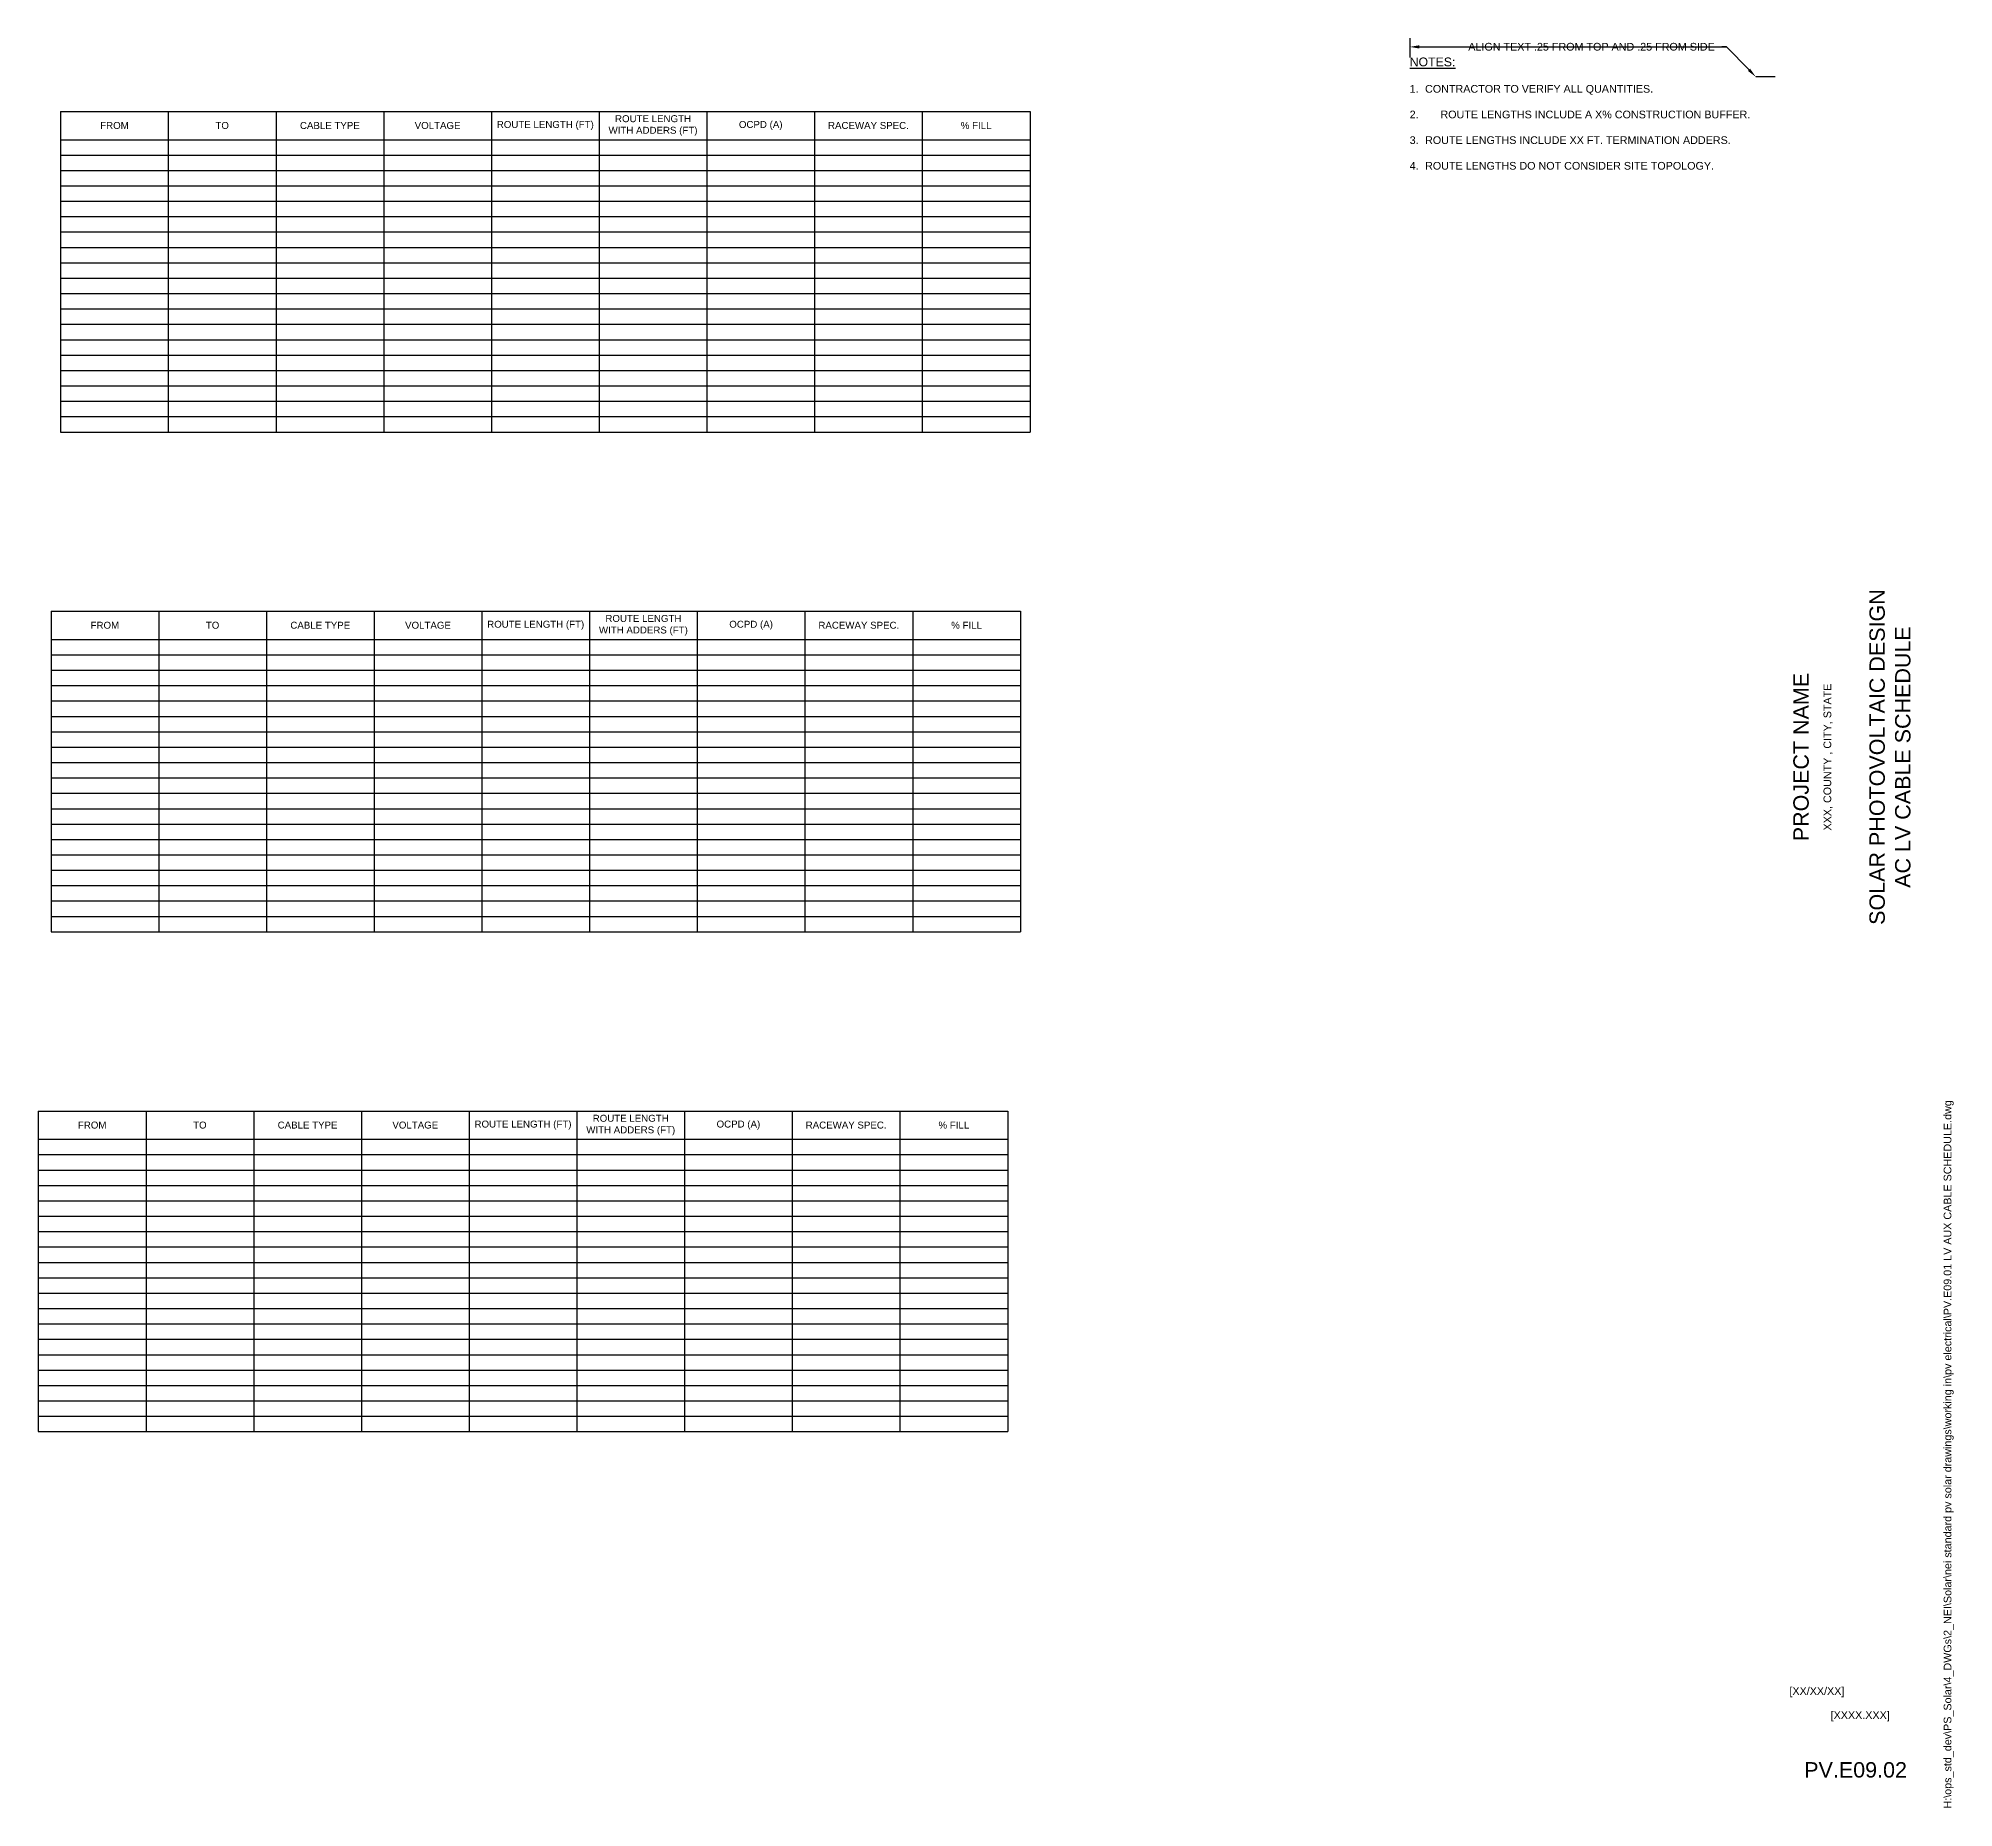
# Paper-space layout 'PV.E09.01 LV AUX CABLE SCHEDULE' of a CAD drawing. Header units: inches. Extents: x 9.8 to 34.7, y 0 to 23.
import ezdxf
from ezdxf import colors
from ezdxf.entities.mleader import LeaderData, LeaderLine
from ezdxf.enums import TextEntityAlignment as Align
from ezdxf.math import Vec2, Vec3

# ---------------------------------------------------------------- set-up
doc = ezdxf.new("R2010")
doc.units = ezdxf.units.IN
doc.header["$MEASUREMENT"] = 0
doc.layers.add('G-ANNO-TEXT', color=1, linetype='Continuous')
doc.layers.add('G-ANNO-TTBL', color=1, linetype='Continuous')
doc.layers.add('G-NPLT', color=67, linetype='Continuous', plot=False)
doc.styles.add('NEI-A', font='arial.ttf')

# ---------------------------------------------------------------- blocks, each defined once
blk = doc.blocks.new('*A6')
at = {"color": 7, "linetype": 'Continuous', "ltscale": 0.083333}
for points in [[(0, 0), (0, -4.167)], [(0, 0), (12.6, 0)], [(1.4, 0), (1.4, -4.167)], [(2.8, 0), (2.8, -4.167)], [(4.2, 0), (4.2, -4.167)], [(5.6, 0), (5.6, -4.167)], [(7, 0), (7, -4.167)], [(8.4, 0), (8.4, -4.167)], [(9.8, 0), (9.8, -4.167)], [(11.2, 0), (11.2, -4.167)], [(12.6, 0), (12.6, -4.167)], [(0, -0.367), (12.6, -0.367)], [(0, -0.567), (12.6, -0.567)], [(0, -0.767), (12.6, -0.767)], [(0, -0.967), (12.6, -0.967)], [(0, -1.167), (12.6, -1.167)], [(0, -1.367), (12.6, -1.367)], [(0, -1.567), (12.6, -1.567)], [(0, -1.767), (12.6, -1.767)], [(0, -1.967), (12.6, -1.967)], [(0, -2.167), (12.6, -2.167)], [(0, -2.367), (12.6, -2.367)], [(0, -2.567), (12.6, -2.567)], [(0, -2.767), (12.6, -2.767)], [(0, -2.967), (12.6, -2.967)], [(0, -3.167), (12.6, -3.167)], [(0, -3.367), (12.6, -3.367)], [(0, -3.567), (12.6, -3.567)], [(0, -3.767), (12.6, -3.767)], [(0, -3.967), (12.6, -3.967)], [(0, -4.167), (12.6, -4.167)]]:
    blk.add_lwpolyline(points, dxfattribs=at)
at = {"color": 7, "char_height": 0.09028, "width": 1.31667, "attachment_point": 5, "style": 'NEI-A'}
for s, insert in [('\\fArial|b0|i0|c0|p34;FROM', (0.7, -0.183)), ('\\fArial|b0|i0|c0|p34;TO', (2.1, -0.183)), ('\\fArial|b0|i0|c0|p34;CABLE TYPE', (3.5, -0.183)), ('\\fArial|b0|i0|c0|p34;VOLTAGE', (4.9, -0.183)), ('\\fArial|b0|i0|c0|p34;ROUTE LENGTH (FT)', (6.3, -0.183)), ('\\fArial|b0|i0|c0|p34;ROUTE LENGTH WITH ADDERS (FT)', (7.7, -0.183)), ('\\fArial|b0|i0|c0|p34;OCPD (A)', (9.1, -0.183)), ('\\fArial|b0|i0|c0|p34;RACEWAY SPEC.', (10.5, -0.183)), ('\\fArial|b0|i0|c0|p34;% FILL', (11.9, -0.183))]:
    blk.add_mtext(s, dxfattribs=dict(at, insert=insert))
blk = doc.blocks.new('*A5')
at = {"color": 7, "linetype": 'Continuous', "ltscale": 0.083333}
for points in [[(0, 0), (0, -4.167)], [(0, 0), (12.6, 0)], [(1.4, 0), (1.4, -4.167)], [(2.8, 0), (2.8, -4.167)], [(4.2, 0), (4.2, -4.167)], [(5.6, 0), (5.6, -4.167)], [(7, 0), (7, -4.167)], [(8.4, 0), (8.4, -4.167)], [(9.8, 0), (9.8, -4.167)], [(11.2, 0), (11.2, -4.167)], [(12.6, 0), (12.6, -4.167)], [(0, -0.367), (12.6, -0.367)], [(0, -0.567), (12.6, -0.567)], [(0, -0.767), (12.6, -0.767)], [(0, -0.967), (12.6, -0.967)], [(0, -1.167), (12.6, -1.167)], [(0, -1.367), (12.6, -1.367)], [(0, -1.567), (12.6, -1.567)], [(0, -1.767), (12.6, -1.767)], [(0, -1.967), (12.6, -1.967)], [(0, -2.167), (12.6, -2.167)], [(0, -2.367), (12.6, -2.367)], [(0, -2.567), (12.6, -2.567)], [(0, -2.767), (12.6, -2.767)], [(0, -2.967), (12.6, -2.967)], [(0, -3.167), (12.6, -3.167)], [(0, -3.367), (12.6, -3.367)], [(0, -3.567), (12.6, -3.567)], [(0, -3.767), (12.6, -3.767)], [(0, -3.967), (12.6, -3.967)], [(0, -4.167), (12.6, -4.167)]]:
    blk.add_lwpolyline(points, dxfattribs=at)
at = {"color": 7, "char_height": 0.09028, "width": 1.31667, "attachment_point": 5, "style": 'NEI-A'}
for s, insert in [('\\fArial|b0|i0|c0|p34;FROM', (0.7, -0.183)), ('\\fArial|b0|i0|c0|p34;TO', (2.1, -0.183)), ('\\fArial|b0|i0|c0|p34;CABLE TYPE', (3.5, -0.183)), ('\\fArial|b0|i0|c0|p34;VOLTAGE', (4.9, -0.183)), ('\\fArial|b0|i0|c0|p34;ROUTE LENGTH (FT)', (6.3, -0.183)), ('\\fArial|b0|i0|c0|p34;ROUTE LENGTH WITH ADDERS (FT)', (7.7, -0.183)), ('\\fArial|b0|i0|c0|p34;OCPD (A)', (9.1, -0.183)), ('\\fArial|b0|i0|c0|p34;RACEWAY SPEC.', (10.5, -0.183)), ('\\fArial|b0|i0|c0|p34;% FILL', (11.9, -0.183))]:
    blk.add_mtext(s, dxfattribs=dict(at, insert=insert))
blk = doc.blocks.new('*A4')
at = {"color": 7, "linetype": 'Continuous', "ltscale": 0.083333}
for points in [[(0, 0), (0, -4.167)], [(0, 0), (12.6, 0)], [(1.4, 0), (1.4, -4.167)], [(2.8, 0), (2.8, -4.167)], [(4.2, 0), (4.2, -4.167)], [(5.6, 0), (5.6, -4.167)], [(7, 0), (7, -4.167)], [(8.4, 0), (8.4, -4.167)], [(9.8, 0), (9.8, -4.167)], [(11.2, 0), (11.2, -4.167)], [(12.6, 0), (12.6, -4.167)], [(0, -0.367), (12.6, -0.367)], [(0, -0.567), (12.6, -0.567)], [(0, -0.767), (12.6, -0.767)], [(0, -0.967), (12.6, -0.967)], [(0, -1.167), (12.6, -1.167)], [(0, -1.367), (12.6, -1.367)], [(0, -1.567), (12.6, -1.567)], [(0, -1.767), (12.6, -1.767)], [(0, -1.967), (12.6, -1.967)], [(0, -2.167), (12.6, -2.167)], [(0, -2.367), (12.6, -2.367)], [(0, -2.567), (12.6, -2.567)], [(0, -2.767), (12.6, -2.767)], [(0, -2.967), (12.6, -2.967)], [(0, -3.167), (12.6, -3.167)], [(0, -3.367), (12.6, -3.367)], [(0, -3.567), (12.6, -3.567)], [(0, -3.767), (12.6, -3.767)], [(0, -3.967), (12.6, -3.967)], [(0, -4.167), (12.6, -4.167)]]:
    blk.add_lwpolyline(points, dxfattribs=at)
at = {"color": 7, "char_height": 0.09028, "width": 1.31667, "attachment_point": 5, "style": 'NEI-A'}
for s, insert in [('\\fArial|b0|i0|c0|p34;FROM', (0.7, -0.183)), ('\\fArial|b0|i0|c0|p34;TO', (2.1, -0.183)), ('\\fArial|b0|i0|c0|p34;CABLE TYPE', (3.5, -0.183)), ('\\fArial|b0|i0|c0|p34;VOLTAGE', (4.9, -0.183)), ('\\fArial|b0|i0|c0|p34;ROUTE LENGTH (FT)', (6.3, -0.183)), ('\\fArial|b0|i0|c0|p34;ROUTE LENGTH WITH ADDERS (FT)', (7.7, -0.183)), ('\\fArial|b0|i0|c0|p34;OCPD (A)', (9.1, -0.183)), ('\\fArial|b0|i0|c0|p34;RACEWAY SPEC.', (10.5, -0.183)), ('\\fArial|b0|i0|c0|p34;% FILL', (11.9, -0.183))]:
    blk.add_mtext(s, dxfattribs=dict(at, insert=insert))

psp = doc.layouts.new('PV.E09.01 LV AUX CABLE SCHEDULE')

# ---------------------------------------------------------------- linework, layer by layer
at = {"layer": 'G-NPLT'}
psp.add_line((32.409, 22.511), (32.159, 22.511), dxfattribs=at)
psp.add_lwpolyline([(27.659, 23.011), (27.659, 22.761)], dxfattribs=at)

# ---------------------------------------------------------------- block references
for name, p in [('*A6', (10.124, 22.06)), ('*A5', (9.999, 15.564)), ('*A4', (9.834, 9.067))]:
    psp.add_blockref(name, p)

# ---------------------------------------------------------------- texts
at = {"layer": 'G-ANNO-TEXT', "insert": (27.659, 22.761), "char_height": 0.1, "attachment_point": 1, "style": 'NEI-A'}
psp.add_mtext_dynamic_manual_height_columns('{\\H1.1429x;\\LNOTES:\\P\\H0.87497x;\\l\\P\\pxi-2,l2,t2;1.^ICONTRACTOR TO VERIFY ALL QUANTITIES.\\P\\pi0,l0,tz;\\P\\pi-2,l2,t2;}2.^IROUTE LENGTHS INCLUDE A {\\C2;X}% CONSTRUCTION BUFFER. \\P\\pi0,l0,tz;\\P\\pi-2,l2,t2;3.^IROUTE LENGTHS INCLUDE {\\C2;XX} FT. TERMINATION ADDERS.\\P\\pi0,l0,tz;\\P\\pi-2,l2,t2;4.^IROUTE LENGTHS DO NOT CONSIDER SITE TOPOLOGY.', width=4.4845, gutter_width=0.938, heights=[7.349], dxfattribs=at)
at = {"layer": 'G-ANNO-TTBL', "style": 'NEI-A'}
psp.add_text('XXX, COUNTY , CITY, STATE', height=0.1, rotation=90, dxfattribs=at).set_placement((33.097, 13.668), align=Align.MIDDLE)
at = {"layer": 'G-ANNO-TTBL', "char_height": 0.2, "attachment_point": 5, "rotation": 90, "style": 'NEI-A'}
for s, heights, insert in [('SOLAR PHOTOVOLTAIC DESIGN\\PAC LV CABLE SCHEDULE', [0.544], (33.903, 13.668)), ('PROJECT NAME', [0], (32.747, 13.668))]:
    psp.add_mtext_dynamic_manual_height_columns(s, width=7.8846, gutter_width=0.5, heights=heights, dxfattribs=dict(at, insert=insert))
at = {"layer": 'G-ANNO-TTBL', "style": 'NEI-A'}
for s, width, insert, char_height, attachment_point in [('[XX/XX/XX]', 0.85482, (32.595, 1.513), 0.1, 4), ('[XXXX.XXX]', 0.85482, (33.515, 1.2), 0.1, 5), ('PV.E09.02', 1.7218, (33.455, 0.502), 0.2, 5)]:
    psp.add_mtext_dynamic_manual_height_columns(s, width=width, gutter_width=0.5, heights=[0], dxfattribs=dict(at, insert=insert, char_height=char_height, attachment_point=attachment_point))
at = {"layer": 'G-NPLT', "insert": (34.6, 0), "char_height": 0.1, "width": 13.97168, "attachment_point": 1, "rotation": 90, "style": 'NEI-A'}
psp.add_mtext('H:\\\\ops_std_dev\\\\PS_Solar\\\\4_DWGs\\\\2_NEI\\\\Solar\\\\nei standard pv solar drawings\\\\working in\\\\pv electrical\\\\PV.E09.01 LV AUX CABLE SCHEDULE.dwg', dxfattribs=at)

# ---------------------------------------------------------------- leaders
at = {"layer": 'G-NPLT'}
ml = psp.add_multileader_mtext('Standard', dxfattribs=at)
ml.set_content('ALIGN TEXT .25 FROM TOP AND .25 FROM SIDE', color=256, style='NEI-A')
ml.set_leader_properties()
ml.build(insert=Vec2(0, 0))
ml.multileader.update_dxf_attribs({"dogleg_length": 0.0625, "arrow_head_size": 0.125})
ctx = ml.context
ctx.base_point, ctx.char_height, ctx.arrow_head_size, ctx.landing_gap_size, ctx.plane_origin = Vec3(28.338, 22.901), 0.09996, 0.125, 0.09, Vec3(29.081, 22.952)
ctx.text_align_type = 2
notes = []
notes.append((ctx, [(1, (1, 1, 0), (31.778, 22.901), (-1, 0), 0.0625, [(0, [(27.659, 22.899)], 0, []), (1, [(32.157, 22.511)], 0, [])])]))
ctx.mtext.insert, ctx.mtext.width, ctx.mtext.alignment, ctx.mtext.flow_direction = Vec3(31.625, 22.951), 3.69406, 3, 5
for ctx, leaders in notes:
    for number, flags, end, landing, length, lines in leaders:
        leader = LeaderData()
        leader.index, (leader.has_last_leader_line, leader.has_dogleg_vector, leader.attachment_direction) = number, flags
        leader.last_leader_point, leader.dogleg_vector, leader.dogleg_length = Vec3(end), Vec3(landing), length
        for number, points, colour, breaks in lines:
            line = LeaderLine()
            line.index, line.vertices, line.color, line.breaks = number, Vec3.list(points), colors.encode_raw_color(colour), breaks
            leader.lines.append(line)
        ctx.leaders.append(leader)

doc.saveas('drawing.dxf')
